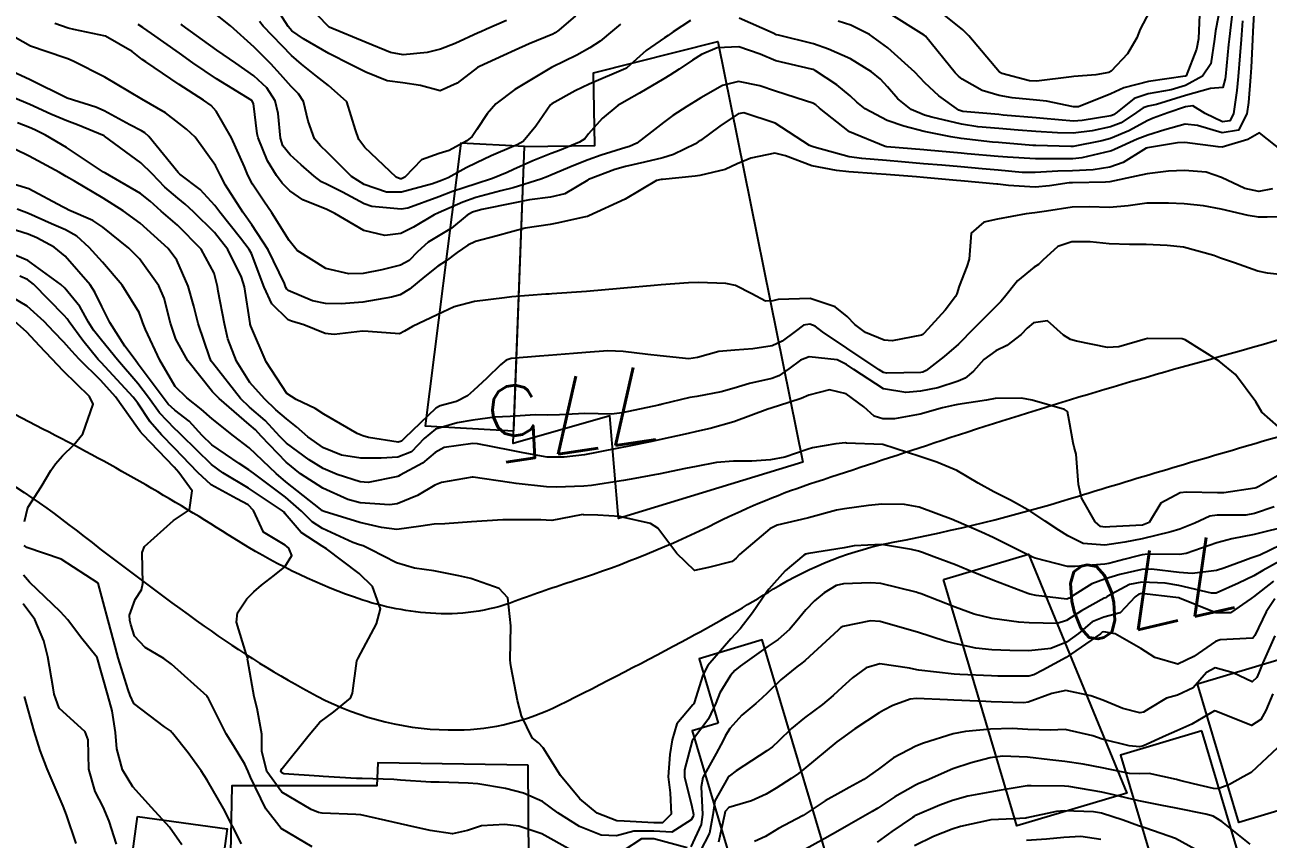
# Model space of a CAD drawing. Header units: metres. Extents: x 318500 to 325275, y 7408834 to 7428799.
# Drawn here: x 322642.5 to 322709.2, y 7418299.4 to 7418343.1 of the extents above; entities that cross this region are included whole.
import ezdxf
from ezdxf.enums import TextEntityAlignment as Align

# ---------------------------------------------------------------- set-up
doc = ezdxf.new("R2010")
doc.units = ezdxf.units.M
doc.header["$MEASUREMENT"] = 0
for name, color, linetype in [('Cotas', 45, 'Continuous'), ('Curvas de Nivel 1m', 11, 'Continuous'), ('Curvas de Nivel 5m', 15, 'Continuous'), ('Edificações', 30, 'Continuous'), ('Vias Primárias', 230, 'Continuous')]:
    doc.layers.add(name, color=color, linetype=linetype)
doc.styles.add('Style-STANDARD', font='STANDARD.shx')

msp = doc.modelspace()

# ---------------------------------------------------------------- linework, layer by layer
at = {"layer": 'Curvas de Nivel 1m', "flags": 128}
for points, elevation in [([(322706.648, 7418344.332), (322706.349, 7418342.775), (322706.293, 7418342.337), (322706.093, 7418341.007), (322705.654, 7418340.346), (322704.745, 7418339.835), (322703.976, 7418339.605), (322702.74, 7418339.401), (322701.987, 7418339.148), (322701.066, 7418338.407), (322700.874, 7418338.262), (322700.727, 7418338.209), (322699.197, 7418337.959), (322698.722, 7418337.932), (322697.117, 7418338.071), (322696.725, 7418338.109), (322694.954, 7418338.26), (322694.727, 7418338.28), (322692.794, 7418338.454), (322692.729, 7418338.463), (322692.571, 7418338.522), (322691.493, 7418339.294), (322690.744, 7418339.994), (322690.474, 7418340.28), (322690.208, 7418340.555), (322688.769, 7418341.862), (322687.773, 7418342.585), (322686.787, 7418343.082), (322686.105, 7418343.296)], 783), ([(322678.167, 7418343.339), (322677.25, 7418342.725), (322676.974, 7418342.531), (322676.775, 7418342.404), (322675.789, 7418341.72), (322674.75, 7418340.784), (322674.735, 7418340.776), (322674.712, 7418340.761), (322672.741, 7418339.922), (322671.98, 7418339.555), (322670.731, 7418338.865), (322670.664, 7418338.811), (322669.88, 7418337.655), (322669.191, 7418336.833), (322668.878, 7418336.657), (322668.696, 7418336.584), (322667.477, 7418336.069), (322666.682, 7418335.7), (322666.137, 7418335.416), (322665.163, 7418334.885), (322664.817, 7418334.74), (322664.668, 7418334.686), (322664.335, 7418334.564), (322662.662, 7418334.11), (322661.851, 7418334.121), (322660.666, 7418334.524), (322659.985, 7418334.957), (322658.689, 7418336.243), (322658.319, 7418336.6), (322657.986, 7418336.981), (322657.654, 7418337.926), (322657.402, 7418338.99), (322657.13, 7418339.39), (322656.738, 7418339.791), (322656.177, 7418340.441), (322655.653, 7418341.016), (322654.763, 7418341.895), (322653.483, 7418343.043), (322652.786, 7418343.6)], 782), ([(322672.005, 7418343.585), (322671.111, 7418342.807), (322670.916, 7418342.671), (322670.777, 7418342.599), (322669.522, 7418342.076), (322668.763, 7418341.739), (322668.146, 7418341.462), (322666.842, 7418340.869), (322666.749, 7418340.815), (322665.657, 7418339.965), (322664.737, 7418339.555), (322663.686, 7418339.852), (322662.741, 7418339.987), (322661.896, 7418340.087), (322660.746, 7418340.559), (322659.954, 7418340.958), (322658.759, 7418341.567), (322657.412, 7418342.349), (322656.777, 7418342.786), (322656.584, 7418343.003), (322655.88, 7418344.097)], 784), ([(322707.26, 7418343.869), (322707.082, 7418342.327), (322707.052, 7418342.051), (322706.891, 7418340.329), (322706.877, 7418340.201), (322706.744, 7418339.734), (322706.079, 7418339.676), (322704.74, 7418339.314), (322703.177, 7418338.826), (322702.734, 7418338.741), (322702.472, 7418338.653), (322702.109, 7418338.396), (322701.283, 7418337.843), (322700.718, 7418337.622), (322699.725, 7418337.415), (322698.713, 7418337.293), (322697.867, 7418337.298), (322696.714, 7418337.372), (322695.754, 7418337.44), (322694.716, 7418337.531), (322693.592, 7418337.632), (322692.719, 7418337.766), (322691.121, 7418338.147), (322690.726, 7418338.258), (322690.014, 7418338.557), (322689.295, 7418339.124), (322688.742, 7418339.772), (322688.362, 7418340.192), (322687.892, 7418340.583), (322686.76, 7418341.276), (322685.583, 7418341.803), (322684.772, 7418342.078), (322682.888, 7418342.539), (322682.779, 7418342.572), (322682.603, 7418342.653), (322680.792, 7418343.462)], 782), ([(322705.493, 7418343.657), (322705.428, 7418342.35), (322705.334, 7418341.789), (322704.771, 7418340.36), (322704.75, 7418340.346), (322704.726, 7418340.337), (322702.747, 7418340.059), (322701.435, 7418339.712), (322700.74, 7418339.394), (322699.002, 7418338.706), (322698.733, 7418338.694), (322697.277, 7418339.004), (322696.736, 7418339.052), (322695.438, 7418339.184), (322694.738, 7418339.31), (322693.818, 7418339.581), (322692.747, 7418340.188), (322692.562, 7418340.337), (322692.379, 7418340.526), (322690.779, 7418342.488), (322690.713, 7418342.551), (322688.798, 7418343.738)], 784), ([(322710.006, 7418336.29), (322708.715, 7418337.311), (322708.086, 7418336.94), (322706.703, 7418336.525), (322706.492, 7418336.544), (322704.706, 7418336.792), (322704.309, 7418336.763), (322702.702, 7418336.5), (322702.62, 7418336.472), (322702.481, 7418336.392), (322701.389, 7418335.703), (322700.686, 7418335.467), (322699.782, 7418335.325), (322698.682, 7418335.267), (322697.89, 7418335.244), (322696.68, 7418335.168), (322695.978, 7418335.179), (322694.682, 7418335.291), (322693.819, 7418335.367), (322692.684, 7418335.469), (322691.66, 7418335.561), (322690.686, 7418335.646), (322689.5, 7418335.749), (322688.689, 7418335.819), (322687.362, 7418335.918), (322686.691, 7418336.018), (322684.802, 7418336.525), (322684.699, 7418336.561), (322684.567, 7418336.631), (322682.717, 7418337.815), (322681.029, 7418338.372), (322680.725, 7418338.319), (322679.748, 7418337.661), (322678.703, 7418336.898), (322678.594, 7418336.819), (322678.435, 7418336.713), (322677.27, 7418336.146), (322676.689, 7418335.965), (322675.706, 7418335.724), (322674.681, 7418335.504), (322674.104, 7418335.343), (322672.706, 7418334.789), (322672.67, 7418334.769), (322671.434, 7418334.031), (322670.66, 7418333.853), (322669.539, 7418333.707), (322668.657, 7418333.525), (322666.969, 7418333.181), (322666.652, 7418333.104), (322666.479, 7418333.045), (322666.194, 7418332.875), (322665.341, 7418332.182), (322664.633, 7418331.755), (322664.098, 7418331.428), (322663.523, 7418330.906), (322663.07, 7418330.456), (322662.609, 7418330.19), (322661.6, 7418329.94), (322660.602, 7418329.756), (322659.833, 7418329.727), (322658.606, 7418330.027), (322657.073, 7418330.993), (322656.628, 7418331.528), (322655.706, 7418333.014), (322655.269, 7418333.634), (322654.665, 7418334.554), (322654.422, 7418335.032), (322654.235, 7418335.476), (322653.542, 7418337.042), (322652.714, 7418338.473), (322652.442, 7418338.779), (322652.032, 7418339.06), (322650.732, 7418339.901), (322648.935, 7418341.107), (322648.752, 7418341.243), (322648.204, 7418341.67), (322646.77, 7418342.488), (322645.079, 7418342.852), (322644.777, 7418342.928), (322644.064, 7418343.171)], 779), ([(322707.805, 7418343.31), (322707.718, 7418342.321), (322707.649, 7418341.439), (322707.563, 7418340.322), (322707.486, 7418339.579), (322707.307, 7418338.324), (322707.111, 7418337.94), (322706.723, 7418337.89), (322705.795, 7418338.344), (322705.141, 7418338.76), (322704.733, 7418338.697), (322703.8, 7418338.374), (322703.012, 7418338.099), (322702.724, 7418337.965), (322701.704, 7418337.411), (322700.709, 7418336.999), (322700.245, 7418336.879), (322698.702, 7418336.574), (322698.582, 7418336.561), (322696.702, 7418336.618), (322696.55, 7418336.624), (322694.704, 7418336.783), (322694.39, 7418336.809), (322692.707, 7418337.007), (322692.145, 7418337.092), (322690.712, 7418337.377), (322689.617, 7418337.661), (322688.721, 7418337.963), (322687.551, 7418338.588), (322687.095, 7418338.956), (322686.737, 7418339.296), (322686.02, 7418339.888), (322684.891, 7418340.628), (322684.751, 7418340.695), (322684.664, 7418340.718), (322682.758, 7418341.172), (322681.905, 7418341.521), (322680.769, 7418341.915), (322679.606, 7418341.859), (322678.762, 7418341.5), (322678.275, 7418341.197), (322677.559, 7418340.722), (322677.071, 7418340.402), (322676.745, 7418340.204), (322675.428, 7418339.441), (322674.733, 7418339.042), (322674.279, 7418338.767), (322673.429, 7418338.07), (322672.707, 7418337.249), (322672.507, 7418336.988), (322672.212, 7418336.795), (322671.139, 7418336.36), (322670.691, 7418336.19), (322669.713, 7418335.796), (322668.677, 7418335.339), (322668.339, 7418335.181), (322667.555, 7418334.857), (322666.667, 7418334.567), (322665.393, 7418334.152), (322664.66, 7418333.871), (322662.999, 7418333.261), (322662.653, 7418333.205), (322661.064, 7418333.354), (322660.655, 7418333.495), (322659.498, 7418334.125), (322658.666, 7418334.535), (322658.374, 7418334.681), (322657.97, 7418334.98), (322657.272, 7418335.584), (322656.687, 7418336.12), (322656.299, 7418336.611), (322656.163, 7418337.008), (322656.05, 7418338.34), (322655.886, 7418339.013), (322655.432, 7418339.714), (322654.743, 7418340.356), (322653.767, 7418341.04), (322652.76, 7418341.745), (322650.889, 7418343.078), (322650.824, 7418343.123)], 781), ([(322674.413, 7418343.138), (322673.98, 7418342.772), (322673.326, 7418342.228), (322672.766, 7418341.867), (322672.076, 7418341.481), (322670.75, 7418340.826), (322670.717, 7418340.81), (322668.738, 7418339.625), (322667.725, 7418338.855), (322667.259, 7418338.325), (322666.709, 7418337.488), (322666.464, 7418337.112), (322666.177, 7418336.875), (322665.216, 7418336.361), (322664.689, 7418336.187), (322663.731, 7418335.858), (322662.839, 7418334.917), (322662.669, 7418334.835), (322662.584, 7418334.836), (322662.381, 7418334.924), (322660.693, 7418336.511), (322660.368, 7418336.953), (322660.203, 7418337.46), (322659.735, 7418338.96), (322658.739, 7418339.838), (322658.104, 7418340.34), (322657.299, 7418340.992), (322656.757, 7418341.448), (322655.245, 7418343.023), (322655.038, 7418343.281)], 783), ([(322709.415, 7418334.299), (322708.668, 7418334.147), (322707.928, 7418334.317), (322706.679, 7418334.902), (322705.842, 7418335.183), (322704.684, 7418335.284), (322703.819, 7418335.237), (322702.681, 7418335.109), (322702.1, 7418334.974), (322700.674, 7418334.666), (322700.44, 7418334.647), (322698.673, 7418334.62), (322698.502, 7418334.613), (322697.446, 7418334.458), (322696.669, 7418334.38), (322695.237, 7418334.484), (322694.671, 7418334.543), (322694.616, 7418334.546), (322692.673, 7418334.721), (322692.456, 7418334.74), (322690.675, 7418334.899), (322690.297, 7418334.933), (322688.678, 7418335.071), (322688.154, 7418335.102), (322686.679, 7418335.207), (322686.014, 7418335.276), (322684.684, 7418335.539), (322683.27, 7418336.066), (322682.693, 7418336.203), (322681.419, 7418335.939), (322680.684, 7418335.636), (322680.032, 7418335.338), (322678.674, 7418335.007), (322678.416, 7418334.97), (322676.671, 7418334.805), (322676.606, 7418334.796), (322676.344, 7418334.735), (322674.66, 7418333.741), (322672.713, 7418332.851), (322672.65, 7418332.809), (322672.547, 7418332.791), (322670.997, 7418332.455), (322670.644, 7418332.388), (322669.293, 7418332.177), (322668.638, 7418332.011), (322667.735, 7418331.752), (322666.629, 7418331.472), (322666.221, 7418331.279), (322665.652, 7418330.88), (322665.06, 7418330.439), (322664.609, 7418330.137), (322663.917, 7418329.583), (322663.101, 7418328.912), (322662.587, 7418328.61), (322662.134, 7418328.475), (322660.583, 7418328.216), (322659.424, 7418328.119), (322658.582, 7418328.137), (322657.885, 7418328.283), (322656.588, 7418328.837), (322656.501, 7418328.914), (322656.461, 7418329.002), (322656.378, 7418329.218), (322655.51, 7418331.017), (322654.64, 7418332.355), (322654.154, 7418333.035), (322653.22, 7418334.489), (322652.924, 7418335.047), (322652.677, 7418335.548), (322651.584, 7418337.067), (322651.122, 7418337.491), (322650.707, 7418337.829), (322649.997, 7418338.375), (322648.72, 7418339.11), (322646.737, 7418340.283), (322645.044, 7418341.156), (322644.752, 7418341.277), (322644.587, 7418341.328), (322642.761, 7418341.95), (322641.089, 7418342.893)], 778), ([(322710.655, 7418332.811), (322709.122, 7418332.771), (322708.655, 7418332.782), (322708.105, 7418332.866), (322706.659, 7418333.197), (322705.697, 7418333.381), (322704.661, 7418333.491), (322703.822, 7418333.533), (322702.661, 7418333.533), (322701.669, 7418333.391), (322700.659, 7418333.29), (322699.565, 7418333.332), (322698.659, 7418333.306), (322697.285, 7418333.089), (322696.655, 7418333.002), (322696.183, 7418332.947), (322694.652, 7418332.661), (322693.918, 7418332.501), (322693.241, 7418331.911), (322693.129, 7418330.512), (322692.995, 7418330.133), (322692.598, 7418329.074), (322692.461, 7418328.653), (322692.392, 7418328.523), (322691.833, 7418327.781), (322690.711, 7418326.548), (322690.639, 7418326.478), (322690.568, 7418326.443), (322688.992, 7418326.137), (322688.564, 7418326.166), (322687.571, 7418326.585), (322686.996, 7418327.016), (322686.578, 7418327.438), (322685.939, 7418327.965), (322684.588, 7418328.409), (322682.882, 7418328.352), (322682.586, 7418328.283), (322682.194, 7418328.264), (322681.473, 7418328.667), (322680.596, 7418329.105), (322680.074, 7418329.212), (322678.598, 7418329.267), (322678.059, 7418329.254), (322676.596, 7418329.135), (322676.229, 7418329.102), (322674.593, 7418328.965), (322674.407, 7418328.948), (322672.59, 7418328.79), (322670.738, 7418328.659), (322670.588, 7418328.646), (322670.41, 7418328.634), (322668.587, 7418328.491), (322668.193, 7418328.453), (322666.584, 7418328.255), (322665.497, 7418327.965), (322664.576, 7418327.536), (322663.253, 7418326.91), (322662.825, 7418326.658), (322662.564, 7418326.518), (322660.872, 7418326.639), (322660.565, 7418326.648), (322659.054, 7418326.474), (322658.563, 7418326.531), (322657.427, 7418326.987), (322656.76, 7418327.185), (322656.573, 7418327.264), (322655.698, 7418328.13), (322655.297, 7418329.019), (322654.617, 7418330.816), (322654.495, 7418331.031), (322654.025, 7418331.641), (322652.919, 7418333.047), (322652.654, 7418333.401), (322651.861, 7418334.261), (322650.768, 7418335.079), (322650.671, 7418335.165), (322649.098, 7418337.104), (322648.893, 7418337.298), (322648.703, 7418337.413), (322648.089, 7418337.733), (322646.714, 7418338.488), (322646.26, 7418338.681), (322644.72, 7418339.16), (322642.734, 7418340.148), (322641.011, 7418340.942)], 777), ([(322710.61, 7418329.611), (322709.139, 7418329.776), (322708.614, 7418329.885), (322707.373, 7418330.322), (322706.624, 7418330.578), (322706.253, 7418330.709), (322704.632, 7418331.16), (322703.752, 7418331.254), (322702.634, 7418331.301), (322701.732, 7418331.301), (322700.634, 7418331.337), (322699.614, 7418331.446), (322698.635, 7418331.456), (322697.886, 7418331.197), (322697.081, 7418330.463), (322696.846, 7418330.237), (322696.614, 7418330.093), (322695.718, 7418329.364), (322695.02, 7418328.486), (322694.83, 7418328.245), (322694.585, 7418328.001), (322693.102, 7418326.512), (322692.84, 7418326.242), (322692.562, 7418325.962), (322691.795, 7418325.287), (322690.827, 7418324.546), (322690.634, 7418324.453), (322690.538, 7418324.432), (322688.706, 7418324.4), (322688.538, 7418324.431), (322688.304, 7418324.574), (322686.557, 7418325.747), (322685.255, 7418326.62), (322684.863, 7418326.916), (322684.574, 7418327.031), (322684.238, 7418326.969), (322683.783, 7418326.638), (322683.093, 7418326.113), (322682.558, 7418325.874), (322681.52, 7418325.701), (322680.554, 7418325.639), (322679.688, 7418325.558), (322678.548, 7418325.235), (322678.086, 7418325.176), (322676.549, 7418325.333), (322675.889, 7418325.401), (322674.552, 7418325.568), (322673.733, 7418325.592), (322672.551, 7418325.509), (322671.888, 7418325.459), (322670.548, 7418325.343), (322670.061, 7418325.304), (322668.545, 7418325.188), (322668.283, 7418325.105), (322667.972, 7418324.849), (322667.25, 7418324.139), (322666.519, 7418323.473), (322666.199, 7418323.189), (322665.623, 7418322.879), (322664.741, 7418322.654), (322664.506, 7418322.524), (322662.829, 7418320.915), (322662.655, 7418320.75), (322662.487, 7418320.698), (322660.89, 7418320.944), (322660.581, 7418321.038), (322660.491, 7418321.075), (322660.29, 7418321.154), (322658.502, 7418322.207), (322658.03, 7418322.502), (322657.002, 7418322.993), (322656.515, 7418323.314), (322655.409, 7418325.017), (322654.569, 7418326.93), (322654.544, 7418327.03), (322654.535, 7418327.065), (322654.235, 7418329.034), (322654.078, 7418329.555), (322653.337, 7418331.043), (322652.633, 7418331.95), (322651.492, 7418333.067), (322651.054, 7418333.474), (322650.657, 7418333.795), (322649.956, 7418334.383), (322649.281, 7418335.101), (322648.679, 7418335.688), (322646.72, 7418337.13), (322646.7, 7418337.141), (322645.278, 7418337.724), (322644.708, 7418337.945), (322643.85, 7418338.312), (322642.716, 7418338.816), (322641.828, 7418339.199)], 776), ([(322709.801, 7418318.959), (322708.672, 7418318.307), (322708.529, 7418318.239), (322708.459, 7418318.221), (322706.802, 7418317.979), (322706.455, 7418317.971), (322704.796, 7418318.014), (322704.454, 7418317.979), (322703.407, 7418317.414), (322702.794, 7418316.385), (322702.428, 7418316.238), (322700.678, 7418316.157), (322700.427, 7418316.141), (322700.185, 7418316.171), (322699.883, 7418316.418), (322699.164, 7418317.715), (322698.997, 7418318.432), (322698.867, 7418320.052), (322698.765, 7418320.436), (322698.715, 7418320.659), (322698.504, 7418321.86), (322698.412, 7418322.344), (322698.248, 7418322.444), (322696.517, 7418322.954), (322695.933, 7418323.062), (322694.518, 7418323.04), (322694.067, 7418322.947), (322692.513, 7418322.71), (322692.349, 7418322.686), (322691.704, 7418322.532), (322690.507, 7418322.202), (322689.121, 7418321.947), (322688.504, 7418321.952), (322688.028, 7418322.1), (322687.483, 7418322.585), (322686.52, 7418323.298), (322685.63, 7418323.507), (322684.519, 7418323.213), (322684.109, 7418323.041), (322682.895, 7418322.646), (322682.602, 7418322.557), (322682.509, 7418322.527), (322682.32, 7418322.465), (322680.501, 7418321.786), (322679.229, 7418321.431), (322678.496, 7418321.27), (322678.041, 7418321.168), (322676.491, 7418320.826), (322676.09, 7418320.736), (322674.778, 7418320.463), (322674.485, 7418320.403), (322673.125, 7418320.136), (322672.479, 7418320.024), (322671.393, 7418319.884), (322670.476, 7418319.898), (322669.191, 7418320.117), (322668.481, 7418320.263), (322666.748, 7418320.604), (322666.486, 7418320.616), (322664.959, 7418320.409), (322664.479, 7418320.133), (322663.797, 7418319.573), (322662.59, 7418318.918), (322662.5, 7418318.879), (322662.459, 7418318.86), (322660.868, 7418318.53), (322660.454, 7418318.558), (322659.21, 7418318.962), (322658.465, 7418319.289), (322657.706, 7418319.747), (322656.485, 7418320.647), (322656.126, 7418321.005), (322655.348, 7418321.867), (322654.505, 7418322.577), (322654.018, 7418323.035), (322652.538, 7418324.931), (322652.457, 7418325.051), (322652.375, 7418325.22), (322651.749, 7418327.062), (322651.514, 7418328.001), (322651.218, 7418329.071), (322650.611, 7418330.469), (322650.147, 7418331.087), (322648.64, 7418332.455), (322647.73, 7418333.119), (322646.65, 7418333.793), (322645.109, 7418334.707), (322644.667, 7418334.964), (322644.305, 7418335.165), (322642.683, 7418336.056), (322641.082, 7418336.819)], 774), ([(322709.505, 7418317.233), (322708.438, 7418316.859), (322707.972, 7418316.78), (322706.437, 7418316.775), (322706.051, 7418316.721), (322705.248, 7418316.348), (322704.427, 7418316.022), (322703.944, 7418315.886), (322702.421, 7418315.507), (322701.491, 7418315.328), (322700.418, 7418315.175), (322699.249, 7418315.258), (322698.422, 7418315.659), (322697.947, 7418315.969), (322697.21, 7418316.458), (322696.437, 7418316.967), (322695.353, 7418317.574), (322694.453, 7418318.032), (322693.621, 7418318.503), (322692.47, 7418319.173), (322691.386, 7418319.627), (322690.481, 7418319.92), (322688.49, 7418320.57), (322686.543, 7418320.651), (322686.491, 7418320.655), (322685.969, 7418320.608), (322684.727, 7418320.385), (322684.485, 7418320.313), (322683.229, 7418319.892), (322682.476, 7418319.746), (322681.466, 7418319.675), (322680.475, 7418319.676), (322679.571, 7418319.597), (322678.47, 7418319.391), (322677.904, 7418319.28), (322676.464, 7418318.985), (322676.25, 7418318.947), (322675.193, 7418318.749), (322674.581, 7418318.635), (322674.458, 7418318.612), (322672.861, 7418318.377), (322672.453, 7418318.342), (322670.972, 7418318.285), (322670.452, 7418318.297), (322668.811, 7418318.478), (322668.455, 7418318.526), (322666.51, 7418318.818), (322666.459, 7418318.823), (322664.811, 7418318.53), (322664.452, 7418318.379), (322663.515, 7418317.833), (322662.437, 7418317.389), (322662.028, 7418317.334), (322660.437, 7418317.444), (322659.781, 7418317.616), (322658.449, 7418318.228), (322657.242, 7418318.988), (322656.469, 7418319.629), (322655.14, 7418321.02), (322654.822, 7418321.354), (322654.496, 7418321.642), (322652.876, 7418323.046), (322652.515, 7418323.407), (322651.199, 7418325.07), (322650.557, 7418326.228), (322650.27, 7418327.084), (322649.923, 7418328.43), (322649.639, 7418329.094), (322648.611, 7418330.536), (322648.025, 7418331.116), (322646.631, 7418332.241), (322646.092, 7418332.595), (322644.812, 7418333.157), (322644.641, 7418333.234), (322644.468, 7418333.337), (322642.657, 7418334.292), (322641.11, 7418334.759)], 773), ([(322710.374, 7418316.225), (322708.424, 7418315.733), (322707.234, 7418315.51), (322706.42, 7418315.29), (322704.781, 7418314.722), (322704.413, 7418314.666), (322702.715, 7418314.687), (322702.413, 7418314.646), (322702.204, 7418314.6), (322701.427, 7418314.4), (322700.632, 7418314.183), (322700.406, 7418314.144), (322698.814, 7418314.023), (322698.404, 7418314.017), (322696.676, 7418314.466), (322696.488, 7418314.546), (322696.411, 7418314.586), (322696.177, 7418314.707), (322694.421, 7418315.577), (322693.795, 7418315.871), (322692.429, 7418316.45), (322692.379, 7418316.471), (322692.268, 7418316.522), (322690.44, 7418317.204), (322689.654, 7418317.346), (322688.442, 7418317.362), (322687.729, 7418317.292), (322686.438, 7418317.112), (322686.001, 7418317.042), (322684.501, 7418316.629), (322684.43, 7418316.613), (322682.83, 7418316.242), (322682.424, 7418316.036), (322680.81, 7418314.674), (322680.622, 7418314.462), (322680.404, 7418314.283), (322679.134, 7418313.964), (322678.396, 7418313.808), (322677.437, 7418314.72), (322676.423, 7418316.072), (322676.026, 7418316.336), (322674.429, 7418316.695), (322674.373, 7418316.705), (322673.206, 7418316.778), (322672.43, 7418316.803), (322672.414, 7418316.807), (322672.303, 7418316.791), (322670.739, 7418316.494), (322670.427, 7418316.507), (322670.144, 7418316.531), (322668.427, 7418316.534), (322668.106, 7418316.524), (322666.425, 7418316.417), (322664.996, 7418316.312), (322664.424, 7418316.29), (322663.701, 7418316.179), (322662.421, 7418316.011), (322661.596, 7418316.106), (322660.424, 7418316.384), (322658.517, 7418316.969), (322658.431, 7418317.011), (322658.308, 7418317.095), (322656.454, 7418318.567), (322655.946, 7418319.008), (322654.481, 7418320.398), (322653.651, 7418321.038), (322652.499, 7418321.954), (322651.919, 7418322.474), (322651.139, 7418323.071), (322650.519, 7418323.68), (322649.7, 7418325.093), (322648.922, 7418326.747), (322648.784, 7418327.107), (322648.732, 7418327.268), (322648.576, 7418327.665), (322647.678, 7418329.119), (322646.608, 7418330.355), (322645.907, 7418331.141), (322645.233, 7418331.758), (322644.629, 7418332.088), (322643.881, 7418332.42), (322642.638, 7418332.971), (322642.04, 7418333.196)], 772), ([(322710.422, 7418315.455), (322708.737, 7418314.629), (322708.412, 7418314.518), (322708.247, 7418314.476), (322707.814, 7418314.316), (322706.798, 7418313.932), (322706.402, 7418313.802), (322705.103, 7418313.646), (322704.4, 7418313.704), (322702.913, 7418313.872), (322702.402, 7418313.862), (322701.21, 7418313.589), (322700.394, 7418313.336), (322699.712, 7418313.098), (322698.662, 7418312.436), (322698.5, 7418312.316), (322698.377, 7418312.273), (322696.73, 7418312.465), (322696.381, 7418312.538), (322696.284, 7418312.568), (322694.392, 7418313.292), (322693.081, 7418313.829), (322692.404, 7418314.102), (322691.228, 7418314.538), (322690.632, 7418314.766), (322690.413, 7418314.839), (322690.029, 7418314.938), (322688.416, 7418315.202), (322686.949, 7418315.125), (322686.414, 7418315.031), (322684.509, 7418314.726), (322684.411, 7418314.706), (322684.352, 7418314.689), (322684.261, 7418314.631), (322683.252, 7418313.787), (322682.382, 7418312.81), (322682.314, 7418312.718), (322682.266, 7418312.652), (322681.499, 7418311.527), (322680.836, 7418310.673), (322680.345, 7418310.14), (322679.105, 7418308.698), (322678.83, 7418308.194), (322678.379, 7418306.709), (322678.354, 7418306.654), (322678.298, 7418306.589), (322677.435, 7418305.567), (322677.192, 7418304.721), (322677.061, 7418303.923), (322676.968, 7418302.723), (322677.086, 7418301.873), (322677.139, 7418300.721), (322676.672, 7418300.266), (322676.213, 7418300.261), (322674.616, 7418300.352), (322674.214, 7418300.363), (322673.165, 7418300.776), (322672.231, 7418301.549), (322671.205, 7418302.8), (322670.265, 7418304.277), (322670.013, 7418304.559), (322669.673, 7418304.819), (322669.11, 7418306.006), (322668.898, 7418306.831), (322668.556, 7418308.607), (322668.512, 7418308.837), (322668.5, 7418309.006), (322668.523, 7418310.837), (322668.372, 7418312.34), (322667.908, 7418312.847), (322666.388, 7418313.372), (322665.743, 7418313.523), (322664.394, 7418313.797), (322663.363, 7418313.938), (322662.399, 7418314.215), (322661.003, 7418314.941), (322660.598, 7418315.134), (322660.412, 7418315.191), (322660.05, 7418315.317), (322658.421, 7418316.057), (322657.87, 7418316.424), (322657.301, 7418316.987), (322656.441, 7418317.74), (322654.712, 7418319.026), (322654.463, 7418319.211), (322653.959, 7418319.544), (322652.482, 7418320.548), (322651.964, 7418321.058), (322651.26, 7418321.831), (322650.503, 7418322.406), (322650.149, 7418322.728), (322649.88, 7418323.089), (322648.537, 7418324.892), (322648.37, 7418325.112), (322647.822, 7418325.846), (322647.019, 7418327.126), (322646.579, 7418327.984), (322646.205, 7418328.756), (322645.953, 7418329.14), (322644.613, 7418330.687), (322644.019, 7418331.169), (322643.098, 7418331.657), (322642.627, 7418331.854), (322641.655, 7418332.175)], 771), ([(322671.769, 7418298.794), (322670.203, 7418299.66), (322668.953, 7418300.084), (322668.21, 7418300.176), (322666.961, 7418300.107), (322666.205, 7418299.848), (322665.407, 7418299.673), (322664.204, 7418299.839), (322663.004, 7418300.112), (322662.211, 7418300.29), (322660.481, 7418300.681), (322660.216, 7418300.715), (322658.408, 7418300.776), (322658.218, 7418300.819), (322657.808, 7418300.976), (322656.234, 7418301.909), (322655.428, 7418303.008), (322655.165, 7418304.107), (322655.168, 7418305.011), (322654.917, 7418306.394), (322654.758, 7418307.023), (322654.409, 7418308.949), (322654.405, 7418309.029), (322654.41, 7418309.108), (322654.333, 7418309.331), (322653.814, 7418311.035), (322653.862, 7418311.53), (322654.369, 7418312.285), (322654.731, 7418312.668), (322655.155, 7418313.018), (322655.846, 7418313.55), (322656.395, 7418313.995), (322656.778, 7418314.62), (322656.611, 7418314.997), (322656.513, 7418315.1), (322656.412, 7418315.161), (322655.264, 7418315.863), (322654.721, 7418317.026), (322654.435, 7418317.335), (322653.818, 7418317.658), (322652.45, 7418318.41), (322651.726, 7418319.061), (322650.48, 7418320.381), (322649.784, 7418321.091), (322649.183, 7418321.786), (322648.507, 7418322.788), (322648.268, 7418323.112), (322646.538, 7418324.967), (322646.391, 7418325.132), (322645.561, 7418326.15), (322644.826, 7418327.156), (322644.718, 7418327.314), (322644.565, 7418327.503), (322642.911, 7418329.185), (322642.594, 7418329.428), (322642.174, 7418329.616)], 769), ([(322657.864, 7418298.975), (322656.204, 7418299.954), (322655.378, 7418301.008), (322654.559, 7418302.703), (322654.426, 7418303.018), (322654.254, 7418303.406), (322653.646, 7418304.411), (322653.246, 7418305.035), (322652.298, 7418306.93), (322652.26, 7418307.012), (322652.228, 7418307.051), (322650.325, 7418308.771), (322649.901, 7418309.084), (322648.912, 7418309.671), (322648.342, 7418310.282), (322648.143, 7418310.907), (322648.091, 7418311.113), (322648.065, 7418311.402), (322648.367, 7418312.251), (322648.716, 7418312.764), (322648.785, 7418313.104), (322648.739, 7418314.771), (322648.869, 7418315.103), (322650.424, 7418316.487), (322651.283, 7418317.067), (322651.425, 7418318.086), (322650.716, 7418319.076), (322650.464, 7418319.361), (322648.776, 7418321.106), (322648.645, 7418321.261), (322648.494, 7418321.474), (322647.308, 7418323.122), (322646.523, 7418324.003), (322645.362, 7418325.148), (322644.975, 7418325.582), (322644.549, 7418326.067), (322644, 7418326.614), (322643.478, 7418327.176), (322642.572, 7418327.996), (322640.711, 7418329.086)], 768), ([(322642.422, 7418316.434), (322642.617, 7418317.187), (322643.32, 7418318.303), (322643.851, 7418319.169), (322644.097, 7418319.534), (322644.472, 7418319.961), (322645.077, 7418320.555), (322645.557, 7418321.144), (322646.115, 7418322.744), (322645.924, 7418323.139), (322644.53, 7418324.504), (322643.896, 7418325.17), (322643.236, 7418325.868), (322642.554, 7418326.606), (322641.89, 7418327.197)], 767), ([(322654.074, 7418299.139), (322653.119, 7418301.037), (322652.243, 7418302.557), (322651.915, 7418303.055), (322651.206, 7418304.012), (322650.366, 7418305.079), (322650.325, 7418305.134), (322650.272, 7418305.203), (322649.946, 7418305.413), (322648.294, 7418306.669), (322648.095, 7418307.103), (322648.003, 7418307.406), (322647.461, 7418309.113), (322647.219, 7418310.002), (322646.92, 7418311.124), (322646.38, 7418313.13), (322644.399, 7418314.415), (322642.559, 7418315.037), (322642.409, 7418315.152)], 767), ([(322650.882, 7418299.07), (322650.204, 7418300.023), (322649.244, 7418301.09), (322648.236, 7418302.191), (322647.682, 7418303.109), (322647.386, 7418304.238), (322647.321, 7418305.114), (322647.14, 7418306.265), (322646.905, 7418307.121), (322646.33, 7418309.13), (322645.436, 7418310.239), (322644.755, 7418311.154), (322644.356, 7418311.581), (322642.692, 7418313.177), (322642.385, 7418313.547)], 766), ([(322709.46, 7418313.228), (322708.381, 7418312.389), (322708.336, 7418312.355), (322708.26, 7418312.311), (322707.156, 7418311.534), (322706.368, 7418311.531), (322704.419, 7418312.32), (322704.38, 7418312.336), (322704.217, 7418312.362), (322702.383, 7418312.567), (322702.232, 7418312.541), (322702.034, 7418312.393), (322701.228, 7418311.541), (322700.363, 7418311.306), (322699.73, 7418311.049), (322699.002, 7418310.43), (322698.345, 7418309.956), (322697.515, 7418309.625), (322696.34, 7418309.498), (322695.304, 7418309.516), (322694.341, 7418309.554), (322693.479, 7418309.64), (322692.344, 7418309.881), (322691.834, 7418310.017), (322690.349, 7418310.487), (322690.162, 7418310.552), (322688.358, 7418311.074), (322687.828, 7418311.108), (322686.353, 7418310.794), (322686.23, 7418310.724), (322686.102, 7418310.604), (322684.333, 7418308.968), (322684.141, 7418308.823), (322683.873, 7418308.635), (322683.03, 7418307.932), (322682.309, 7418307.232), (322682.01, 7418306.949), (322681.671, 7418306.659), (322680.922, 7418306.04), (322680.28, 7418305.325), (322680.04, 7418304.917), (322679.923, 7418304.685), (322679.56, 7418303.988), (322678.843, 7418302.701), (322678.745, 7418302.2), (322678.826, 7418300.701), (322678.748, 7418300.166), (322678.194, 7418298.974)], 769), ([(322709.525, 7418312.293), (322709.077, 7418311.592), (322708.46, 7418310.308), (322708.349, 7418310.176), (322706.593, 7418310.082), (322706.347, 7418309.987), (322705.18, 7418309.189), (322704.334, 7418308.772), (322703.101, 7418309.142), (322702.342, 7418309.618), (322700.973, 7418310.404), (322700.352, 7418310.514), (322700.273, 7418310.489), (322700.176, 7418310.413), (322698.337, 7418309.133), (322697.087, 7418308.459), (322696.591, 7418308.201), (322696.325, 7418308.13), (322694.669, 7418308.142), (322694.325, 7418308.158), (322692.624, 7418308.217), (322692.326, 7418308.241), (322690.425, 7418308.452), (322690.329, 7418308.466), (322689.929, 7418308.554), (322688.332, 7418308.79), (322687.599, 7418308.581), (322686.869, 7418308.044), (322686.314, 7418307.543), (322685.826, 7418307.088), (322685.258, 7418306.616), (322684.289, 7418305.899), (322683.588, 7418305.329), (322682.89, 7418304.644), (322682.566, 7418304.348), (322682.265, 7418304.127), (322680.628, 7418303.049), (322680.251, 7418302.767), (322680.169, 7418302.681), (322679.485, 7418301.437), (322679.374, 7418300.693), (322679.198, 7418299.703), (322678.672, 7418298.703)], 768), ([(322709.527, 7418310.292), (322708.891, 7418308.857), (322708.674, 7418308.305), (322708.573, 7418308.059), (322708.323, 7418307.834), (322707.304, 7418308.32), (322706.333, 7418308.588), (322705.864, 7418308.337), (322705.154, 7418307.511), (322704.311, 7418307.113), (322703.717, 7418306.961), (322702.775, 7418306.383), (322702.491, 7418306.193), (322702.297, 7418306.16), (322701.38, 7418306.399), (322700.307, 7418306.85), (322699.654, 7418307.076), (322698.314, 7418307.365), (322697.557, 7418307.206), (322696.304, 7418306.74), (322696.066, 7418306.71), (322694.304, 7418306.759), (322694.03, 7418306.768), (322692.305, 7418306.85), (322691.965, 7418306.865), (322690.306, 7418306.931), (322689.956, 7418306.902), (322689.034, 7418306.563), (322688.552, 7418306.312), (322688.294, 7418306.162), (322686.993, 7418305.302), (322686.273, 7418304.794), (322686.019, 7418304.604), (322684.255, 7418303.144), (322683.969, 7418302.916), (322683.576, 7418302.637), (322682.767, 7418302.12), (322682.237, 7418301.797), (322681.447, 7418301.447), (322680.226, 7418301.08), (322680.043, 7418300.862), (322680.001, 7418300.683), (322679.671, 7418299.215)], 767), ([(322645.203, 7418299.145), (322644.682, 7418300.684), (322644.504, 7418301.156), (322644.229, 7418301.78), (322643.646, 7418303.166), (322643.28, 7418304.15), (322642.943, 7418305.173), (322642.432, 7418307.045)], 764), ([(322709.42, 7418307.187), (322709.05, 7418306.299), (322708.789, 7418305.806), (322708.288, 7418305.482), (322706.366, 7418306.263), (322706.299, 7418306.266), (322705.081, 7418305.555), (322704.282, 7418305.193), (322703.707, 7418304.94), (322702.492, 7418304.387), (322702.27, 7418304.346), (322701.72, 7418304.396), (322700.275, 7418304.753), (322699.767, 7418304.928), (322698.282, 7418305.266), (322697.503, 7418305.231), (322696.282, 7418305.263), (322695.436, 7418305.325), (322694.282, 7418305.293), (322692.928, 7418305.159), (322692.278, 7418305.041), (322690.679, 7418304.544), (322690.268, 7418304.376), (322689.075, 7418303.749), (322688.256, 7418303.146), (322687.468, 7418302.582), (322686.689, 7418302.148), (322686.24, 7418301.913), (322685.404, 7418301.44), (322684.22, 7418300.651), (322684.184, 7418300.63), (322682.905, 7418299.947), (322682.203, 7418299.522), (322681.606, 7418299.252)], 766), ([(322708.202, 7418299.108), (322706.684, 7418300.325), (322706.224, 7418300.612), (322705.839, 7418300.723), (322704.23, 7418301.047), (322703.394, 7418301.212), (322702.236, 7418301.448), (322700.881, 7418301.763), (322700.242, 7418301.907), (322698.473, 7418302.21), (322698.247, 7418302.226), (322696.46, 7418302.254), (322696.247, 7418302.237), (322694.74, 7418301.988), (322694.241, 7418301.91), (322693.061, 7418301.684), (322692.234, 7418301.461), (322691.549, 7418301.211), (322690.221, 7418300.628), (322690.17, 7418300.601), (322690.095, 7418300.551), (322688.977, 7418299.794), (322688.2, 7418299.215)], 764), ([(322706.19, 7418298.33), (322704.206, 7418299.426), (322702.618, 7418299.98), (322702.216, 7418300.102), (322701.398, 7418300.398), (322700.225, 7418300.772), (322699.799, 7418300.844), (322698.227, 7418300.897), (322697.809, 7418300.863), (322696.221, 7418300.521), (322696.176, 7418300.515), (322695.523, 7418300.477), (322694.295, 7418300.413), (322694.219, 7418300.403), (322692.672, 7418300.054), (322692.211, 7418299.921), (322691.215, 7418299.525), (322690.197, 7418299.017)], 763), ([(322677.987, 7418298.918), (322676.2, 7418299.409), (322675.539, 7418299.401), (322674.559, 7418298.754)], 769), ([(322700.204, 7418299.36), (322699.114, 7418299.519), (322698.206, 7418299.476), (322697.274, 7418299.384), (322696.203, 7418299.31)], 762)]:
    msp.add_lwpolyline(points, dxfattribs=dict(at, elevation=elevation))
at = {"layer": 'Curvas de Nivel 5m', "flags": 128}
for points, elevation in [([(322668.298, 7418343.337), (322667.22, 7418342.863), (322666.916, 7418342.73), (322666.777, 7418342.666), (322665.551, 7418342.099), (322664.764, 7418341.796), (322664.043, 7418341.619), (322662.758, 7418341.486), (322662.072, 7418341.619), (322660.768, 7418342.148), (322658.78, 7418342.97), (322656.827, 7418345)], 785), ([(322708.442, 7418344.314), (322708.361, 7418342.739), (322708.339, 7418342.314), (322708.256, 7418340.817), (322708.226, 7418340.315), (322708.116, 7418338.936), (322708.032, 7418338.317), (322707.587, 7418337.452), (322706.714, 7418337.294), (322705.38, 7418337.69), (322704.721, 7418337.763), (322703.628, 7418337.465), (322702.712, 7418337.178), (322702.15, 7418336.954), (322700.92, 7418336.408), (322700.768, 7418336.34), (322700.699, 7418336.314), (322699.173, 7418335.953), (322698.692, 7418335.912), (322697.244, 7418335.91), (322696.692, 7418335.909), (322695.186, 7418335.992), (322694.693, 7418336.034), (322693.028, 7418336.182), (322692.695, 7418336.213), (322690.868, 7418336.376), (322690.698, 7418336.394), (322688.709, 7418336.56), (322688.627, 7418336.571), (322686.711, 7418337.35), (322685.1, 7418338.624), (322684.904, 7418338.799), (322684.733, 7418338.894), (322684.34, 7418339.028), (322682.739, 7418339.535), (322681.897, 7418339.818), (322680.744, 7418340.065), (322679.892, 7418339.843), (322678.735, 7418339.186), (322678.438, 7418339.008), (322677.97, 7418338.718), (322677.221, 7418338.226), (322676.717, 7418337.864), (322676.085, 7418337.363), (322675.301, 7418336.751), (322674.892, 7418336.563), (322674.696, 7418336.508), (322673.373, 7418336.097), (322672.686, 7418335.858), (322671.921, 7418335.558), (322670.673, 7418335.035), (322670.518, 7418334.967), (322670.137, 7418334.818), (322668.665, 7418334.359), (322667.999, 7418334.185), (322666.66, 7418333.835), (322665.949, 7418333.585), (322664.651, 7418333.007), (322664.412, 7418332.894), (322663.305, 7418332.245), (322662.635, 7418331.906), (322661.768, 7418331.798), (322660.637, 7418332.053), (322659.082, 7418332.966), (322658.652, 7418333.178), (322657.372, 7418333.704), (322656.662, 7418334.184), (322656.268, 7418334.608), (322655.957, 7418335.011), (322655.464, 7418335.801), (322654.967, 7418337.026), (322654.922, 7418337.246), (322654.728, 7418338.878), (322654.635, 7418339.031), (322652.737, 7418340.206), (322651.465, 7418341.069), (322650.758, 7418341.581), (322649.244, 7418342.632), (322648.778, 7418342.952), (322648.538, 7418343.112)], 780), ([(322702.801, 7418343.817), (322702.308, 7418342.874), (322702.125, 7418342.397), (322701.619, 7418341.55), (322700.753, 7418340.608), (322700.627, 7418340.536), (322699.932, 7418340.422), (322698.749, 7418340.327), (322698.621, 7418340.314), (322696.746, 7418340.079), (322696.372, 7418340.099), (322694.886, 7418340.489), (322694.751, 7418340.567), (322693.118, 7418342.515), (322692.785, 7418342.841), (322691.349, 7418343.994)], 785), ([(322709.726, 7418321.516), (322708.842, 7418322.305), (322708.518, 7418322.865), (322707.424, 7418324.321), (322706.551, 7418325.05), (322704.73, 7418326.195), (322704.568, 7418326.244), (322702.701, 7418326.255), (322702.568, 7418326.231), (322701.158, 7418325.808), (322700.561, 7418325.777), (322698.881, 7418326.119), (322698.567, 7418326.209), (322698.187, 7418326.446), (322697.332, 7418327.213), (322696.576, 7418327.107), (322696.236, 7418326.811), (322695.919, 7418326.477), (322695.154, 7418325.892), (322694.557, 7418325.602), (322693.919, 7418325.13), (322693.361, 7418324.508), (322692.918, 7418324.13), (322692.532, 7418323.963), (322691.449, 7418323.613), (322690.523, 7418323.426), (322689.725, 7418323.355), (322688.525, 7418323.564), (322686.932, 7418324.594), (322686.544, 7418324.873), (322686.044, 7418325.111), (322684.55, 7418325.275), (322684.082, 7418325.099), (322683.455, 7418324.641), (322682.916, 7418324.264), (322682.532, 7418324.119), (322681.346, 7418323.849), (322680.524, 7418323.595), (322679.818, 7418323.393), (322678.517, 7418323.156), (322678.14, 7418323.089), (322676.656, 7418322.729), (322676.541, 7418322.699), (322676.51, 7418322.693), (322676.459, 7418322.68), (322674.505, 7418322.268), (322673.938, 7418322.203), (322672.504, 7418322.233), (322671.139, 7418322.168), (322670.503, 7418322.144), (322669.839, 7418322.155), (322668.502, 7418322.082), (322667.68, 7418322.03), (322666.5, 7418321.872), (322665.648, 7418321.729), (322664.495, 7418321.396), (322663.875, 7418320.899), (322663.203, 7418320.185), (322662.475, 7418319.888), (322661.568, 7418319.84), (322660.473, 7418319.831), (322659.445, 7418319.991), (322658.481, 7418320.386), (322657.63, 7418320.983), (322657.029, 7418321.525), (322656.499, 7418321.942), (322655.928, 7418322.432), (322655.305, 7418323.018), (322654.523, 7418323.891), (322653.816, 7418325.037), (322653.348, 7418326.252), (322653.163, 7418327.044), (322652.832, 7418328.803), (322652.785, 7418329.048), (322652.601, 7418329.763), (322651.914, 7418331.061), (322650.639, 7418332.353), (322649.767, 7418333.093), (322649.179, 7418333.626), (322648.659, 7418334.046), (322646.78, 7418335.129), (322646.671, 7418335.19), (322646.512, 7418335.292), (322644.69, 7418336.51), (322643.556, 7418337.177), (322642.979, 7418337.462), (322642.704, 7418337.582), (322642.061, 7418337.842)], 775), ([(322709.758, 7418314.29), (322708.897, 7418313.808), (322708.398, 7418313.517), (322707.586, 7418313.124), (322706.384, 7418312.593), (322706.13, 7418312.587), (322704.39, 7418313), (322703.641, 7418313.122), (322702.392, 7418313.183), (322701.738, 7418313.049), (322700.539, 7418312.408), (322700.443, 7418312.346), (322700.379, 7418312.316), (322699.164, 7418311.632), (322698.36, 7418311.115), (322697.844, 7418310.961), (322696.358, 7418310.997), (322695.793, 7418311.041), (322694.361, 7418311.236), (322693.401, 7418311.468), (322692.37, 7418311.83), (322690.546, 7418312.548), (322690.381, 7418312.614), (322690.285, 7418312.647), (322688.388, 7418313.104), (322687.825, 7418313.142), (322686.387, 7418313.096), (322685.989, 7418313.003), (322685.353, 7418312.615), (322684.821, 7418312.175), (322684.366, 7418311.7), (322683.885, 7418311.107), (322683.49, 7418310.639), (322682.883, 7418310.106), (322682.341, 7418309.737), (322680.838, 7418308.672), (322680.56, 7418308.443), (322680.322, 7418308.172), (322679.753, 7418307.243), (322679.532, 7418306.692), (322679.138, 7418305.847), (322678.295, 7418304.71), (322678.269, 7418304.654), (322677.855, 7418303.113), (322677.852, 7418302.714), (322678.228, 7418301.234), (322678.332, 7418300.708), (322678.319, 7418300.608), (322678.216, 7418300.415), (322677.167, 7418299.759), (322676.206, 7418299.821), (322675.134, 7418299.818), (322674.202, 7418299.568), (322673.384, 7418299.59), (322672.209, 7418300.054), (322671.05, 7418300.802), (322670.229, 7418301.402), (322669.212, 7418301.849), (322668.239, 7418302.094), (322666.758, 7418302.347), (322666.243, 7418302.393), (322664.682, 7418302.447), (322664.243, 7418302.447), (322662.601, 7418302.558), (322662.245, 7418302.58), (322660.557, 7418302.634), (322660.245, 7418302.646), (322658.468, 7418302.747), (322658.247, 7418302.758), (322656.353, 7418302.894), (322656.249, 7418302.94), (322656.204, 7418303), (322656.194, 7418303.057), (322656.252, 7418303.179), (322657.705, 7418304.978), (322658.28, 7418305.664), (322659.034, 7418306.217), (322659.928, 7418306.954), (322660.039, 7418307.218), (322660.27, 7418308.951), (322660.282, 7418308.999), (322660.331, 7418309.098), (322661.319, 7418310.935), (322661.541, 7418311.754), (322661.115, 7418312.939), (322660.39, 7418313.638), (322658.644, 7418314.968), (322658.411, 7418315.108), (322657.287, 7418315.855), (322656.428, 7418316.844), (322656.363, 7418316.935), (322656.284, 7418317.002), (322654.448, 7418318.219), (322653.074, 7418319.044), (322652.467, 7418319.488), (322650.859, 7418321.074), (322650.672, 7418321.258), (322650.493, 7418321.42), (322649.683, 7418322.273), (322649.082, 7418323.101), (322648.521, 7418323.844), (322647.421, 7418325.121), (322646.556, 7418326.175), (322646.139, 7418326.712), (322645.87, 7418327.14), (322645.404, 7418327.979), (322644.587, 7418328.961), (322644.373, 7418329.163), (322642.609, 7418330.447), (322640.807, 7418331.208)], 770), ([(322647.361, 7418299.112), (322646.972, 7418300.355), (322646.651, 7418301.124), (322646.232, 7418301.947), (322645.877, 7418303.136), (322645.845, 7418304.716), (322645.695, 7418305.139), (322644.289, 7418306.419), (322644.022, 7418307.163), (322643.967, 7418307.501), (322643.689, 7418309.166), (322643.477, 7418310.03), (322642.984, 7418311.174), (322642.362, 7418312.012)], 765), ([(322709.675, 7418304.289), (322708.257, 7418302.97), (322707.838, 7418302.731), (322707.1, 7418302.322), (322706.496, 7418302.078), (322706.247, 7418302.104), (322705.166, 7418302.346), (322704.429, 7418302.534), (322704.252, 7418302.587), (322702.783, 7418302.91), (322702.255, 7418302.894), (322701.736, 7418302.914), (322700.258, 7418303.218), (322699.245, 7418303.411), (322698.261, 7418303.55), (322697.45, 7418303.64), (322696.263, 7418303.778), (322694.915, 7418303.832), (322694.263, 7418303.745), (322693.232, 7418303.477), (322692.256, 7418303.152), (322690.841, 7418302.541), (322690.43, 7418302.364), (322690.246, 7418302.28), (322689.147, 7418301.651), (322688.227, 7418301.055), (322687.931, 7418300.868), (322687.426, 7418300.582), (322686.663, 7418300.144), (322686.209, 7418299.889), (322685.391, 7418299.423), (322684.192, 7418298.75)], 765)]:
    msp.add_lwpolyline(points, dxfattribs=dict(at, elevation=elevation))
at = {"layer": 'Edificações'}
for points in [[(322684.211, 7418319.622), (322674.317, 7418316.597), (322673.846, 7418322.109), (322668.663, 7418320.63), (322669.269, 7418336.562), (322673.038, 7418336.63), (322672.971, 7418340.529), (322679.634, 7418342.209)], [(322668.689, 7418321.311), (322669.269, 7418336.562), (322665.845, 7418336.753), (322663.934, 7418321.575)], [(322691.757, 7418313.331), (322696.315, 7418314.688), (322701.594, 7418301.858), (322695.694, 7418300.102)], [(322705.376, 7418307.729), (322709.871, 7418309.068), (322712.091, 7418301.611), (322707.595, 7418300.273)], [(322705.612, 7418305.2), (322701.246, 7418303.9), (322703.609, 7418295.963), (322707.974, 7418297.262)], [(322669.47, 7418303.36), (322661.4, 7418303.478), (322661.341, 7418302.242), (322653.565, 7418302.242), (322653.212, 7418285.122), (322660.987, 7418284.945), (322669.587, 7418285.298)], [(322648.5, 7418300.595), (322653.301, 7418299.945), (322651.15, 7418284.063), (322646.349, 7418284.713)]]:
    msp.add_lwpolyline(points, close=True, dxfattribs=at)
msp.add_lwpolyline([(322679.66, 7418305.614), (322678.257, 7418305.197), (322681.744, 7418293.483), (322683.146, 7418293.901), (322686.542, 7418294.911), (322682.027, 7418310.08), (322678.631, 7418309.069), (322679.66, 7418305.614)], dxfattribs=at)
at = {"layer": 'Vias Primárias'}
for points in [[(323715.644, 7420145.548, 0), (323709.04, 7420132.939)], [(323831.088, 7420001.787, 0), (323833.844, 7420008.443, 0.220888)], [(322871.755, 7418055.651, 0.000002), (322880.943, 7418048.886, -0.018146)], [(322715.415, 7418327.938, -0.01107), (322705.951, 7418325.106, 0.013003), (322691.232, 7418320.639, -0.000776), (322684.908, 7418318.55, 0.035813), (322679.576, 7418316.364, -0.036791), (322671.992, 7418313.272, 0.010301), (322668.765, 7418312.151, -0.107377), (322664.219, 7418311.507, -0.068261), (322660.079, 7418312.386, -0.055276), (322653.681, 7418315.526, 0.023235), (322643.423, 7418321.4, -0.009934), (322631.438, 7418327.847, 0.087934)], [(322638.615, 7418320.295, -0.041601), (322645.209, 7418315.963, 0.010753), (322652.081, 7418310.817, 0.033311), (322658.144, 7418307.059, 0.126561), (322665.668, 7418305.247, 0.112252), (322671.112, 7418306.573, 0.008054), (322678.118, 7418310.209, 0.014554), (322682.633, 7418312.817, -0.091614), (322689.147, 7418315.345, 0.027489), (322698.619, 7418317.688, -0.003786), (322708.858, 7418320.742, 0.008765), (322723.175, 7418325.168, 0.103329)]]:
    msp.add_lwpolyline(points, format="xyb", dxfattribs=at)

# ---------------------------------------------------------------- texts
at = {"layer": 'Cotas', "style": 'Style-STANDARD'}
for s, rotation, p in [('775', 188.56072, (322671.847, 7418322.189, 775)), ('770', 192.99488, (322702.806, 7418312.823, 770))]:
    msp.add_text(s, height=4, rotation=rotation, dxfattribs=at).set_placement(p, align=Align.MIDDLE_CENTER)

doc.saveas('drawing.dxf')
